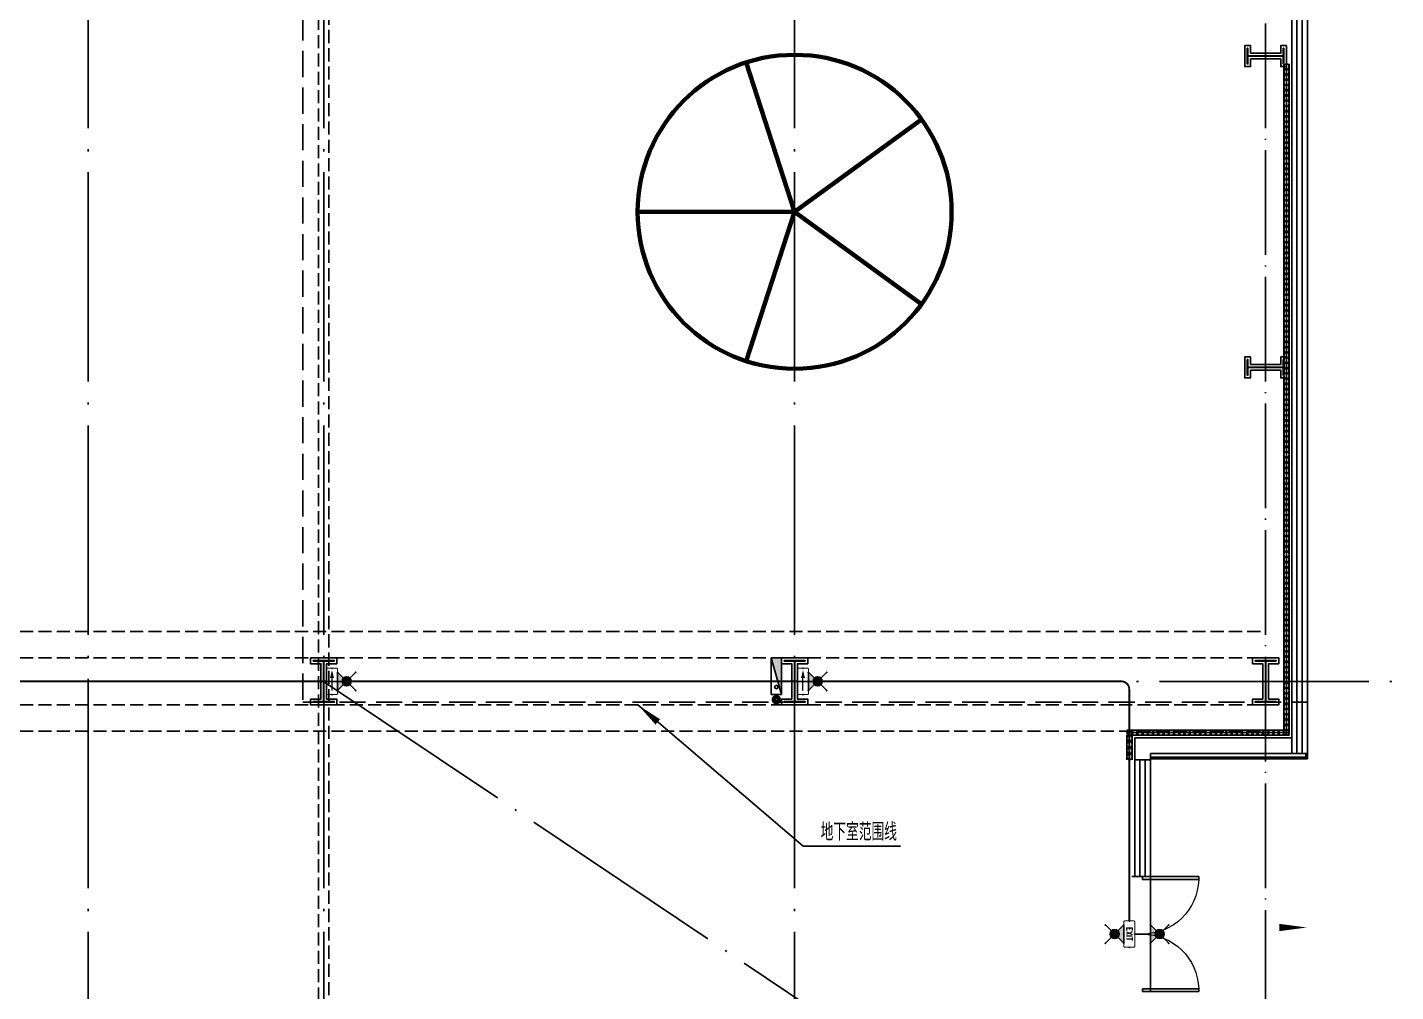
# Model space of a CAD drawing. Extents: x -1396510 to 1250330, y -1892470 to 1623980.
# Drawn here: x 495703 to 521851, y -1311954 to -1293525 of the extents above; entities that cross this region are included whole.
import ezdxf
from ezdxf.enums import TextEntityAlignment as Align

# ---------------------------------------------------------------- set-up
doc = ezdxf.new("R2010")
doc.units = 0
doc.header["$LTSCALE"] = 1000
doc.header["$MEASUREMENT"] = 0
doc.linetypes.add('DASH', pattern=[0.35, 0.25, -0.1])
doc.linetypes.add('DOTE', pattern=[2.42, 2, -0.2, 0.02, -0.2])
doc.layers.get('Defpoints').update_dxf_attribs({"color": 210})
for name, color, linetype in [('10平面$0$WINDOW', 4, 'Continuous'), ('A-AXIS-DOTE', 14, 'DOTE'), ('A-AXIS-SYMB', 3, 'Continuous'), ('A-CURTAIN', 134, 'Continuous'), ('A-HATCH-2', 251, 'Continuous'), ('A-HRAIL', 173, 'Continuous'), ('A-LIN-V', 9, 'Continuous'), ('A-WINDOW', 140, 'Continuous'), ('AS-COLN', 6, 'Continuous'), ('AS-WALL', 40, 'Continuous'), ('CURTWALL', 4, 'Continuous'), ('EQUIP-应急', 3, 'Continuous'), ('EQUIP-照明', 3, 'Continuous'), ('SB_ZF消火栓', 10, 'Continuous'), ('SB_ZF消火栓M', 10, 'Continuous'), ('WINDOW', 4, 'Continuous'), ('WIRE-照明', 1, 'Continuous'), ('建-引出', 3, 'Continuous')]:
    doc.layers.add(name, color=color, linetype=linetype)
doc.layers.add('A-云线2', color=3, linetype='Continuous', plot=False)
doc.layers.add('LG-ZF消防', color=1, linetype='Continuous', lineweight=60)
doc.styles.add('_TEL_DIM', font='SIMPLEX', dxfattribs={"width": 0.8, "height": 3.5, "bigfont": 'HZTXT'})
doc.styles.add('A-STANDARD', font='SIMPLEX', dxfattribs={"bigfont": 'GBCBIG'})

# ---------------------------------------------------------------- blocks, each defined once
blk = doc.blocks.new('4324324')
at = {"layer": 'A-HATCH-2', "color": 8, "linetype": 'DASH'}
for p, q in [((-294754, 603720), (-128854, 603720)), ((-294754, 603220), (-128854, 603220)), ((-294754, 602320), (-128854, 602320)), ((-294754, 601820), (-128854, 601820))]:
    blk.add_line(p, q, dxfattribs=at)
blk = doc.blocks.new('w4324324')
at = {"layer": 'A-HATCH-2', "color": 0, "lineweight": 60}
for q in [(-1694760, 686605), (-1697614, 684532), (-1691907, 684532), (-1696524, 681178), (-1692997, 681178)]:
    blk.add_line((-1694760, 683605), q, dxfattribs=at)
blk.add_circle((-1694760, 683605), 3000, dxfattribs=at)
blk = doc.blocks.new('342343')
at = {"layer": 'A-LIN-V', "color": 8}
blk.add_blockref('w4324324', (1084560, -62444), dxfattribs=at)
blk = doc.blocks.new('w42343243')
at = {"layer": 'A-HATCH-2', "color": 8}
blk.add_lwpolyline([(-165104, 621070), (-164604, 621070), (-164604, 620958), (-164800, 620958), (-164800, 620282), (-164604, 620282), (-164604, 620170), (-165104, 620170), (-165104, 620282), (-164908, 620282), (-164908, 620958), (-165104, 620958)], close=True, dxfattribs=at)
at = {"layer": 'AS-COLN', "color": 3}
blk.add_lwpolyline([(-165054, 621020), (-164654, 621020), (-164654, 621008), (-164850, 621008), (-164850, 620232), (-164654, 620232), (-164654, 620220), (-165054, 620220), (-165054, 620232), (-164858, 620232), (-164858, 621008), (-165054, 621008)], close=True, dxfattribs=at)
blk = doc.blocks.new('nt66')
at = {"layer": 'A-HATCH-2', "color": 8}
blk.add_lwpolyline([(-195840, 766870), (-195440, 766870), (-195440, 766758), (-195586, 766758), (-195586, 766182), (-195440, 766182), (-195440, 766070), (-195840, 766070), (-195840, 766182), (-195694, 766182), (-195694, 766758), (-195840, 766758)], close=True, dxfattribs=at)
at = {"layer": 'AS-COLN'}
blk.add_lwpolyline([(-195790, 766820), (-195490, 766820), (-195490, 766808), (-195636, 766808), (-195636, 766132), (-195490, 766132), (-195490, 766120), (-195790, 766120), (-195790, 766132), (-195644, 766132), (-195644, 766808), (-195790, 766808)], close=True, dxfattribs=at)
blk = doc.blocks.new('42343')
at = {"rotation": 270}
for p in [(-895324, 419080), (-895324, 413130)]:
    blk.add_blockref('nt66', p, dxfattribs=at)
at = {"layer": 'A-WINDOW'}
for p in [(18000, -17850), (27000, -17850), (36000, -17850)]:
    blk.add_blockref('w42343243', p, dxfattribs=at)
blk = doc.blocks.new('A$C5D961328')
at = {"layer": 'SB_ZF消火栓'}
blk.add_hatch(color=256, dxfattribs=at).paths.add_polyline_path([(0, 40), (700, 40), (700, 240)])
for p, q in [((700, 240), (0, 240)), ((0, 240), (0, 40)), ((700, 240), (0, 40)), ((0, 40), (700, 40)), ((700, 240), (700, 40))]:
    blk.add_line(p, q, dxfattribs=at)
at = {"layer": 'SB_ZF消火栓', "color": 1}
blk.add_circle((140, 140), 32.5, dxfattribs=at)
blk = doc.blocks.new('we42342343234')
at = {"layer": 'LG-ZF消防'}
blk.add_circle((-138204, 602420), 50, dxfattribs=at)
at = {"layer": 'SB_ZF消火栓M', "rotation": 90}
blk.add_blockref('A$C5D961328', (-138064, 602520), dxfattribs=at)
blk = doc.blocks.new('10平面$0$$DorLib2D$00000002')
for p, q in [((-0.5, 0), (-0.5, 0.4875)), ((-0.475, 0.4875), (-0.5, 0.4875)), ((-0.475, 0), (-0.475, 0.4875)), ((0.475, 0), (0.475, 0.4875)), ((0.475, 0.4875), (0.5, 0.4875)), ((0.5, 0), (0.5, 0.4875)), ((-0.5, 0), (-0.475, 0)), ((0.5, 0), (0.475, 0))]:
    blk.add_line(p, q)
at = {"lineweight": 13}
for centre, start, end in [((-0.4875, 0), 0, 88.53072), ((0.4875, 0), 91.46928, 180)]:
    blk.add_arc(centre, 0.4875, start, end, dxfattribs=at)
blk = doc.blocks.new('99平面图例外参$0$$LinePat$圆环')
for points in [[(0, 150), (300, 150)], [(0, 0), (300, 0)], [(0, -150), (300, -150)]]:
    blk.add_lwpolyline(points)
at = {"color": 0}
blk.add_circle((150, 0), 150, dxfattribs=at)
blk = doc.blocks.new('世赫3#厂房一层0821')
at = {"color": 8, "linetype": 'DASH', "ltscale": 2}
blk.add_lwpolyline([(165600, -18350), (184800, -18350), (184800, 399.8), (165600, 399.8)], close=True, dxfattribs=at)
at = {"layer": '10平面$0$WINDOW'}
blk.add_line((181799.6, -21680), (181799.6, -23880), dxfattribs=at)
at = {"layer": 'A-AXIS-DOTE', "color": 8, "ltscale": 2}
for p, q in [((161500, -79980), (161500, 5514)), ((166000, -79980), (166000, 5514)), ((175000, -79980), (175000, 5514)), ((190814.2, -17950), (-5155.8, -17950)), ((165996, -17950), (196000, -38050))]:
    blk.add_line(p, q, dxfattribs=at)
at = {"layer": 'A-AXIS-DOTE', "color": 8}
blk.add_line((184000, -79980), (184000, 5514), dxfattribs=at)
at = {"layer": 'A-AXIS-SYMB', "color": 8}
blk.add_lwpolyline([(183326.4, -22654.2, 0, 0, 0), (184786.4, -22654.2, 0, 140, 0), (184261.4, -22654.2, 0, 0, 0)], format="xyseb", dxfattribs=at)
at = {"layer": 'A-CURTAIN'}
for points in [[(184800, -19330), (184800, -19430), (181800, -19430)], [(184770, -19330), (184770, -19400), (181800, -19400)]]:
    blk.add_lwpolyline(points, dxfattribs=at)
at = {"layer": 'AS-WALL'}
for p, q in [((181499.6, -19030), (184500, -19030)), ((181499.6, -19030), (181499.6, -19450)), ((181799.6, -19330), (184500, -19330)), ((181799.6, -19450), (181799.6, -19330)), ((181499.6, -19450), (181799.6, -19450))]:
    blk.add_line(p, q, dxfattribs=at)
at = {"layer": 'CURTWALL'}
for p, q in [((184500, 0), (184500, -19180)), ((184600, 0), (184600, -19180)), ((184700, 0), (184700, -19180)), ((184800, 0), (184800, -19180)), ((184500, -19180), (184500, -19330)), ((184800, -19330), (184500, -19330)), ((184600, -19180), (184600, -19330)), ((184700, -19180), (184700, -19330)), ((184800, -19180), (184800, -19330))]:
    blk.add_line(p, q, dxfattribs=at)
at = {"layer": 'Defpoints', "color": 8, "linetype": 'DASH'}
for p, q in [((165900, -30000), (165900, -400)), ((166100, -29900), (166100, -400))]:
    blk.add_line(p, q, dxfattribs=at)
at = {"layer": 'WINDOW'}
for p, q in [((181499.6, -19450), (181499.6, -21680)), ((181599.6, -19450), (181599.6, -21680)), ((181699.6, -19450), (181699.6, -21680)), ((181799.6, -19450), (181799.6, -21680)), ((181745.4, -21680), (181445.1, -21680))]:
    blk.add_line(p, q, dxfattribs=at)
at = {"layer": '建-引出', "color": 8}
for p, q in [((172004.2, -18400.1), (175164.2, -21100)), ((175164.2, -21100), (177024.2, -21100))]:
    blk.add_line(p, q, dxfattribs=at)
blk.add_lwpolyline([(172004.2, -18400.1, 0, 133.3, 0), (172384.3, -18724.8, 0, 0, 0)], format="xyseb", dxfattribs=at)
at = {"layer": '10平面$0$WINDOW', "xscale": -2200, "yscale": 2200, "zscale": 300, "rotation": 270.0000000014832}
blk.add_blockref('10平面$0$$DorLib2D$00000002', (181649.6, -22780), dxfattribs=at)
at = {"layer": 'A-HRAIL', "yscale": 0.3333333333111111, "zscale": 0.3333333333111111, "rotation": 90}
for p, xscale in [((184400, -6150.5), -0.3341019207332072), ((184400, -6250.7), -0.3341019207332072), ((184400, -6350.9), -0.3341019207332072), ((184400, -6451.2), -0.3341019207332072), ((184400, -6551.4), -0.3341019207332072), ((184400, -6651.6), -0.3341019207332072), ((184400, -6751.9), -0.3341019207332072), ((184400, -6852.1), -0.3341019207332072), ((184400, -6952.3), -0.3341019207332072), ((184400, -7052.6), -0.3341019207332072), ((184400, -7152.8), -0.3341019207332072), ((184400, -7253), -0.3341019207332072), ((184400, -7353.3), -0.3341019207332072), ((184400, -7453.5), -0.3341019207332072), ((184400, -7553.7), -0.3341019207332072), ((184400, -7653.9), -0.3341019207332072), ((184400, -7754.2), -0.3341019207332072), ((184400, -7854.4), -0.3341019207332072), ((184400, -7954.6), -0.3341019207332072), ((184400, -8054.9), -0.3341019207332072), ((184400, -8155.1), -0.3341019207332072), ((184400, -8255.3), -0.3341019207332072), ((184400, -8355.6), -0.3341019207332072), ((184400, -8455.8), -0.3341019207332072), ((184400, -8556), -0.3341019207332072), ((184400, -8656.3), -0.3341019207332072), ((184400, -8756.5), -0.3341019207332072), ((184400, -8856.7), -0.3341019207332072), ((184400, -8956.9), -0.3341019207332072), ((184400, -9057.2), -0.3341019207332072), ((184400, -9157.4), -0.3341019207332072), ((184400, -9257.6), -0.3341019207332072), ((184400, -9357.9), -0.3341019207332072), ((184400, -9458.1), -0.3341019207332072), ((184400, -9558.3), -0.3341019207332072), ((184400, -9658.6), -0.3341019207332072), ((184400, -9758.8), -0.3341019207332072), ((184400, -9859), -0.3341019207332072), ((184400, -9959.2), -0.3341019207332072), ((184400, -10059.5), -0.3341019207332072), ((184400, -10159.7), -0.3341019207332072), ((184400, -10259.9), -0.3341019207332072), ((184400, -10360.2), -0.3341019207332072), ((184400, -10460.4), -0.3341019207332072), ((184400, -10560.6), -0.3341019207332072), ((184400, -10660.9), -0.3341019207332072), ((184400, -10761.1), -0.3341019207332072), ((184400, -10861.3), -0.3341019207332072), ((184400, -10961.6), -0.3341019207332072), ((184400, -11061.8), -0.3341019207332072), ((184400, -11162), -0.3341019207332072), ((184400, -11262.2), -0.3341019207332072), ((184400, -11362.5), -0.3341019207332072), ((184400, -11462.7), -0.3341019207332072), ((184400, -11562.9), -0.3341019207332072), ((184400, -11663.2), -0.3341019207332072), ((184400, -11763.4), -0.3341019207332072), ((184400, -11863.6), -0.3341019207332072), ((184400, -11963.9), -0.3341019207332072), ((184400, -12064.1), -0.3341019207332072), ((184400, -12164.3), -0.3341019207332072), ((184400, -12264.6), -0.3341019207332072), ((184400, -12364.8), -0.3341019207332072), ((184400, -12465), -0.3341019207332072), ((184400, -12565.2), -0.3341019207332072), ((184400, -12665.5), -0.3341019207332072), ((184400, -12765.7), -0.3341019207332072), ((184400, -12865.9), -0.3341019207332072), ((184400, -12966.2), -0.3341019207332072), ((184400, -13066.4), -0.3341019207332072), ((184400, -13166.6), -0.3341019207332072), ((184400, -13266.9), -0.3341019207332072), ((184400, -13367.1), -0.3341019207332072), ((184400, -13467.3), -0.3341019207332072), ((184400, -13567.5), -0.3341019207332072), ((184400, -13667.8), -0.3341019207332072), ((184400, -13768), -0.3341019207332072), ((184400, -13868.2), -0.3341019207332072), ((184400, -13968.5), -0.3341019207332072), ((184400, -14068.7), -0.3341019207332072), ((184400, -14168.9), -0.3341019207332072), ((184400, -14269.2), -0.3341019207332072), ((184400, -14369.4), -0.3341019207332072), ((184400, -14469.6), -0.3341019207332072), ((184400, -14569.9), -0.3341019207332072), ((184400, -14670.1), -0.3341019207332072), ((184400, -14770.3), -0.3341019207332072), ((184400, -14870.5), -0.3341019207332072), ((184400, -14970.8), -0.3341019207332072), ((184400, -15071), -0.3341019207332072), ((184400, -15171.2), -0.3341019207332072), ((184400, -15271.5), -0.3341019207332072), ((184400, -15371.7), -0.3341019207332072), ((184400, -15471.9), -0.3341019207332072), ((184400, -15572.2), -0.3341019207332072), ((184400, -15672.4), -0.3341019207332072), ((184400, -15772.6), -0.3341019207332072), ((184400, -15872.9), -0.3341019207332072), ((184400, -15973.1), -0.3341019207332072), ((184400, -16073.3), -0.3341019207332072), ((184400, -16173.5), -0.3341019207332072), ((184400, -16273.8), -0.3341019207332072), ((184400, -16374), -0.3341019207332072), ((184400, -16474.2), -0.3341019207332072), ((184400, -16574.5), -0.3341019207332072), ((184400, -16674.7), -0.3341019207332072), ((184400, -16774.9), -0.3341019207332072), ((184400, -16875.2), -0.3341019207332072), ((184400, -16975.4), -0.3341019207332072), ((184400, -17075.6), -0.3341019207332072), ((184400, -17175.8), -0.3341019207332072), ((184400, -17276.1), -0.3341019207332072), ((184400, -17376.3), -0.3341019207332072), ((184400, -17476.5), -0.3341019207332072), ((184400, -17576.8), -0.3341019207332072), ((184400, -17677), -0.3341019207332072), ((184400, -17777.2), -0.3341019207332072), ((184400, -17877.5), -0.3341019207332072), ((184400, -17977.7), -0.3341019207332072), ((184400, -18077.9), -0.3341019207332072), ((184400, -18178.2), -0.3341019207332072), ((184400, -18278.4), -0.3341019207332072), ((184400, -18378.6), -0.3341019207332072), ((184400, -18478.8), -0.3341019207332072), ((184400, -18579.1), -0.3341019207332072), ((184400, -18679.3), -0.3341019207332072), ((184400, -18779.5), -0.3341019207332072), ((181400, -19097.5), 0.3916666671966327), ((184400, -18879.8), -0.3341019207332072), ((181400, -19215), 0.3916666671966327), ((181400, -19332.5), 0.3916666671966327), ((181400, -19450), 0.3916666671966327)]:
    blk.add_blockref('99平面图例外参$0$$LinePat$圆环', p, dxfattribs=dict(at, xscale=xscale))
at = {"layer": 'A-HRAIL', "xscale": 0.3333333266804324, "yscale": 0.3333333333111111, "zscale": 0.3333333333111111}
for p in [(181350, -18930), (181450, -18930), (181550, -18930), (181650, -18930), (181750, -18930), (181850, -18930), (181950, -18930), (182050, -18930), (182150, -18930), (182250, -18930), (182350, -18930), (182450, -18930), (182550, -18930), (182650, -18930), (182750, -18930), (182850, -18930), (182950, -18930), (183050, -18930), (183150, -18930), (183250, -18930), (183350, -18930), (183450, -18930), (183550, -18930), (183650, -18930), (183750, -18930), (183850, -18930), (183950, -18930), (184050, -18930), (184150, -18930), (184250, -18930), (184350, -18930)]:
    blk.add_blockref('99平面图例外参$0$$LinePat$圆环', p, dxfattribs=at)
at = {"layer": 'A-LIN-V', "color": 8, "rotation": 90}
blk.add_blockref('342343', (796160.7, 601225), dxfattribs=at)
at = {"layer": 'A-WINDOW'}
for name in ['42343', '4324324']:
    blk.add_blockref(name, (312854.2, -620720), dxfattribs=at)
at = {"layer": 'SB_ZF消火栓'}
blk.add_blockref('we42342343234', (312854.2, -620720), dxfattribs=at)
at = {"layer": '建-引出', "color": 7, "style": 'A-STANDARD'}
blk.add_text('地下室范围线', height=337.59, dxfattribs=at).set_placement((175496.8, -20995))
blk = doc.blocks.new('$equip_U$00000203(DESKTOP-H88E2E2)')
at = {"color": 7, "lineweight": 0}
for p, q in [((-0.348, -0.15), (-0.2, -0.15)), ((-0.348, -0.45), (-0.348, -0.15)), ((-0.348, -0.293), (-0.257, -0.293)), ((-0.348, -0.45), (-0.2, -0.45)), ((-0.131, -0.15), (0.029, -0.45)), ((-0.131, -0.45), (0.029, -0.15)), ((0.097, -0.45), (0.097, -0.15)), ((0.188, -0.15), (0.348, -0.15)), ((0.269, -0.15), (0.269, -0.45))]:
    blk.add_line(p, q, dxfattribs=at)
at = {"lineweight": 0, "const_width": 0.0571}
blk.add_lwpolyline([(-0.658, -0.6), (0.658, -0.6, 0.414214), (0.72, -0.538), (0.72, -0.062, 0.414213), (0.658, 0), (-0.658, 0, 0.414214), (-0.72, -0.062, 0), (-0.72, -0.538, 0.414245), (-0.658, -0.6, 18481.445439)], format="xyb", dxfattribs=at)
for p in [(0, 0), (-0.72, -0.3), (0, -0.6), (0.72, -0.3)]:
    blk.add_point(p)
at = {"color": 7, "style": '_TEL_DIM', "flags": 1}
for tag in ['A', 'REMARK']:
    blk.add_attdef(tag, text='', height=0.00002, dxfattribs=at).set_placement((0, 0), align=Align.MIDDLE_CENTER)
blk = doc.blocks.new('$equip_U$00000208(EQ-138-沈勤辉)')
blk.add_hatch(color=256).paths.add_polyline_path([(0.215, 0.372), (0.503, 0.3), (0.215, 0.228)])
at = {"color": 7, "lineweight": 0}
blk.add_line((-0.503, 0.3), (0.215, 0.3), dxfattribs=at)
at = {"lineweight": 0, "const_width": 0.0571}
blk.add_lwpolyline([(-0.658, 0), (0.658, 0, 0.414214), (0.72, 0.062), (0.72, 0.538, 0.414213), (0.658, 0.6), (-0.658, 0.6, 0.414214), (-0.72, 0.538, 0), (-0.72, 0.062, 0.414245), (-0.658, 0, 18481.445439)], format="xyb", dxfattribs=at)
blk.add_lwpolyline([(0.215, 0.372), (0.503, 0.3), (0.215, 0.228), (0.215, 0.372)], dxfattribs=at)
for p in [(-0.72, 0.3), (0, 0.6), (0, 0), (0.72, 0.3)]:
    blk.add_point(p)
at = {"color": 7, "style": '_TEL_DIM', "flags": 1}
for tag in ['A', 'REMARK']:
    blk.add_attdef(tag, text='', height=0.00002, dxfattribs=at).set_placement((0, 0), align=Align.MIDDLE_CENTER)
blk = doc.blocks.new('$equip$00003158')
blk.add_hatch(color=256).paths.add_polyline_path([(0, 0.75, 1), (0, 0.25, 1)])
h = blk.add_hatch(color=256)
h.dxf.hatch_style = 1
h.paths.add_polyline_path([(0, 0.25, -0.198912), (-0.177, 0.323), (-0.5, 0), (0.5, 0), (0.177, 0.323, -0.198912)])
for p, q in [((-0.5, 1), (-0.177, 0.677)), ((0.177, 0.677), (0.5, 1)), ((-0.5, 0), (-0.177, 0.323)), ((-0.5, 0), (0.5, 0)), ((0.177, 0.323), (0.5, 0))]:
    blk.add_line(p, q)
blk.add_circle((0, 0.5), 0.25)
for p in [(-0.5, 1), (0.5, 1), (-0.5, 0), (0, 0), (0.5, 0)]:
    blk.add_point(p)
at = {"color": 7, "style": '_TEL_DIM', "flags": 1}
for tag in ['A', 'REMARK']:
    blk.add_attdef(tag, text='', height=0.00002, dxfattribs=at).set_placement((0, 0), align=Align.MIDDLE_CENTER)

msp = doc.modelspace()

# ---------------------------------------------------------------- linework, layer by layer
at = {"layer": 'WIRE-照明', "color": 6, "linetype": 'DASH', "const_width": 35}
for points in [[(492892.3, -1306024), (501419.8, -1306024)], [(501892.3, -1306024), (510419.8, -1306024)], [(510892.3, -1306024), (516610.4, -1306024)], [(516760.4, -1310601.9), (516760.4, -1306174)], [(516865.4, -1310854), (517165.4, -1310854)]]:
    msp.add_lwpolyline(points, dxfattribs=at)
msp.add_lwpolyline([(516760.4, -1306174, 0.4142136), (516610.4, -1306024)], format="xyb", dxfattribs=at)

# ---------------------------------------------------------------- block references
at = {"layer": 'A-云线2'}
msp.add_blockref('世赫3#厂房一层0821', (335365.8, -1288074), dxfattribs=at)
at = {"layer": 'EQUIP-应急', "xscale": 350.0000000000001, "yscale": 350.0000000000001, "zscale": 350.0000000000001}
for p, rotation in [((501629.8, -1306024), 270), ((510629.8, -1306024), 270), ((516655.4, -1310854), 89.99999999999999), ((517165.4, -1310854), 270)]:
    msp.add_blockref('$equip$00003158', p, dxfattribs=dict(at, rotation=rotation))
at = {"layer": 'EQUIP-照明', "yscale": 350, "zscale": 350, "rotation": 270}
for name, p, xscale in [('$equip_U$00000208(EQ-138-沈勤辉)', (501419.8, -1306024), -350), ('$equip_U$00000208(EQ-138-沈勤辉)', (510419.8, -1306024), -350), ('$equip_U$00000203(DESKTOP-H88E2E2)', (516865.4, -1310854), 350)]:
    msp.add_blockref(name, p, dxfattribs=dict(at, xscale=xscale))

doc.saveas('drawing.dxf')
